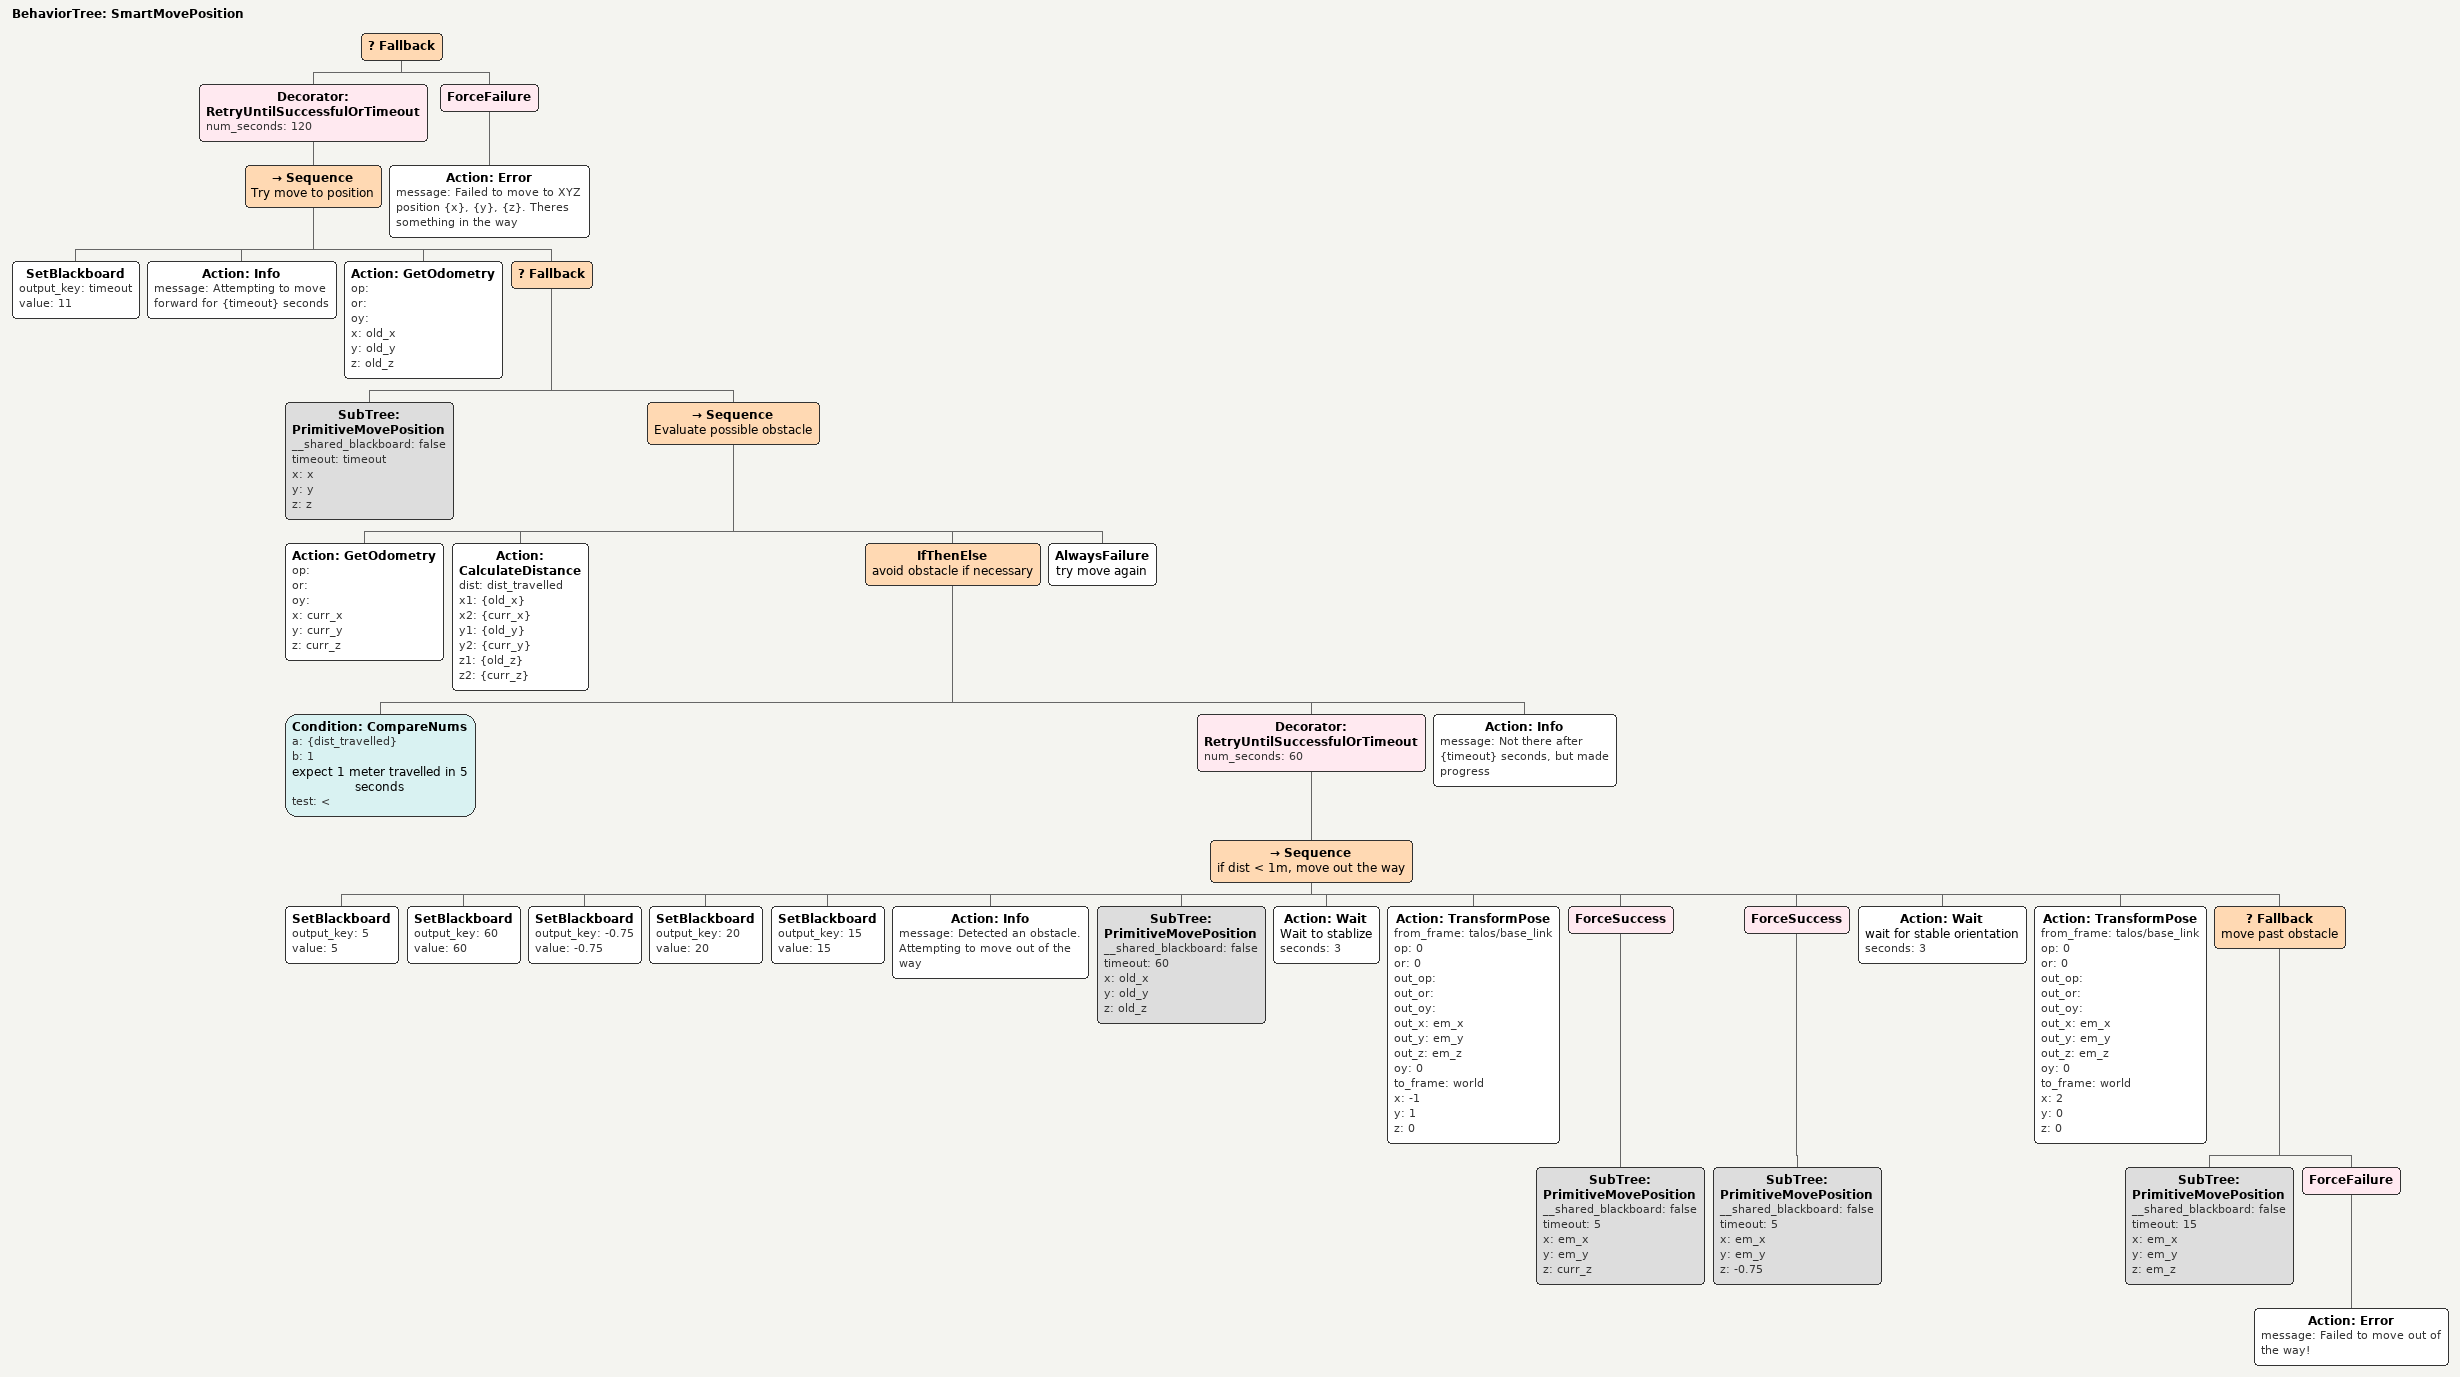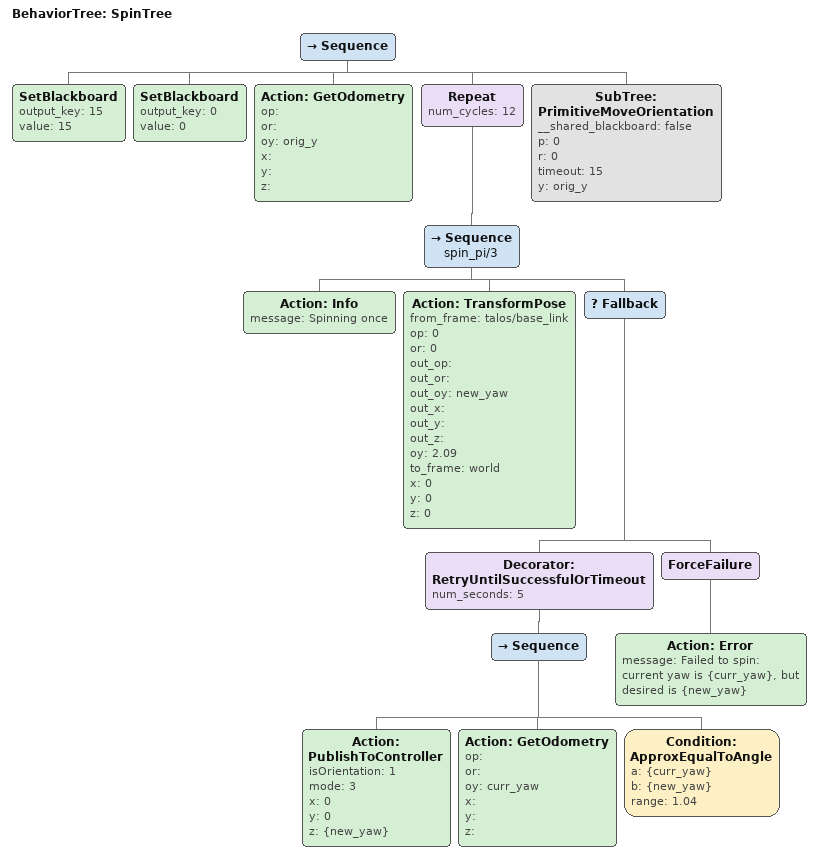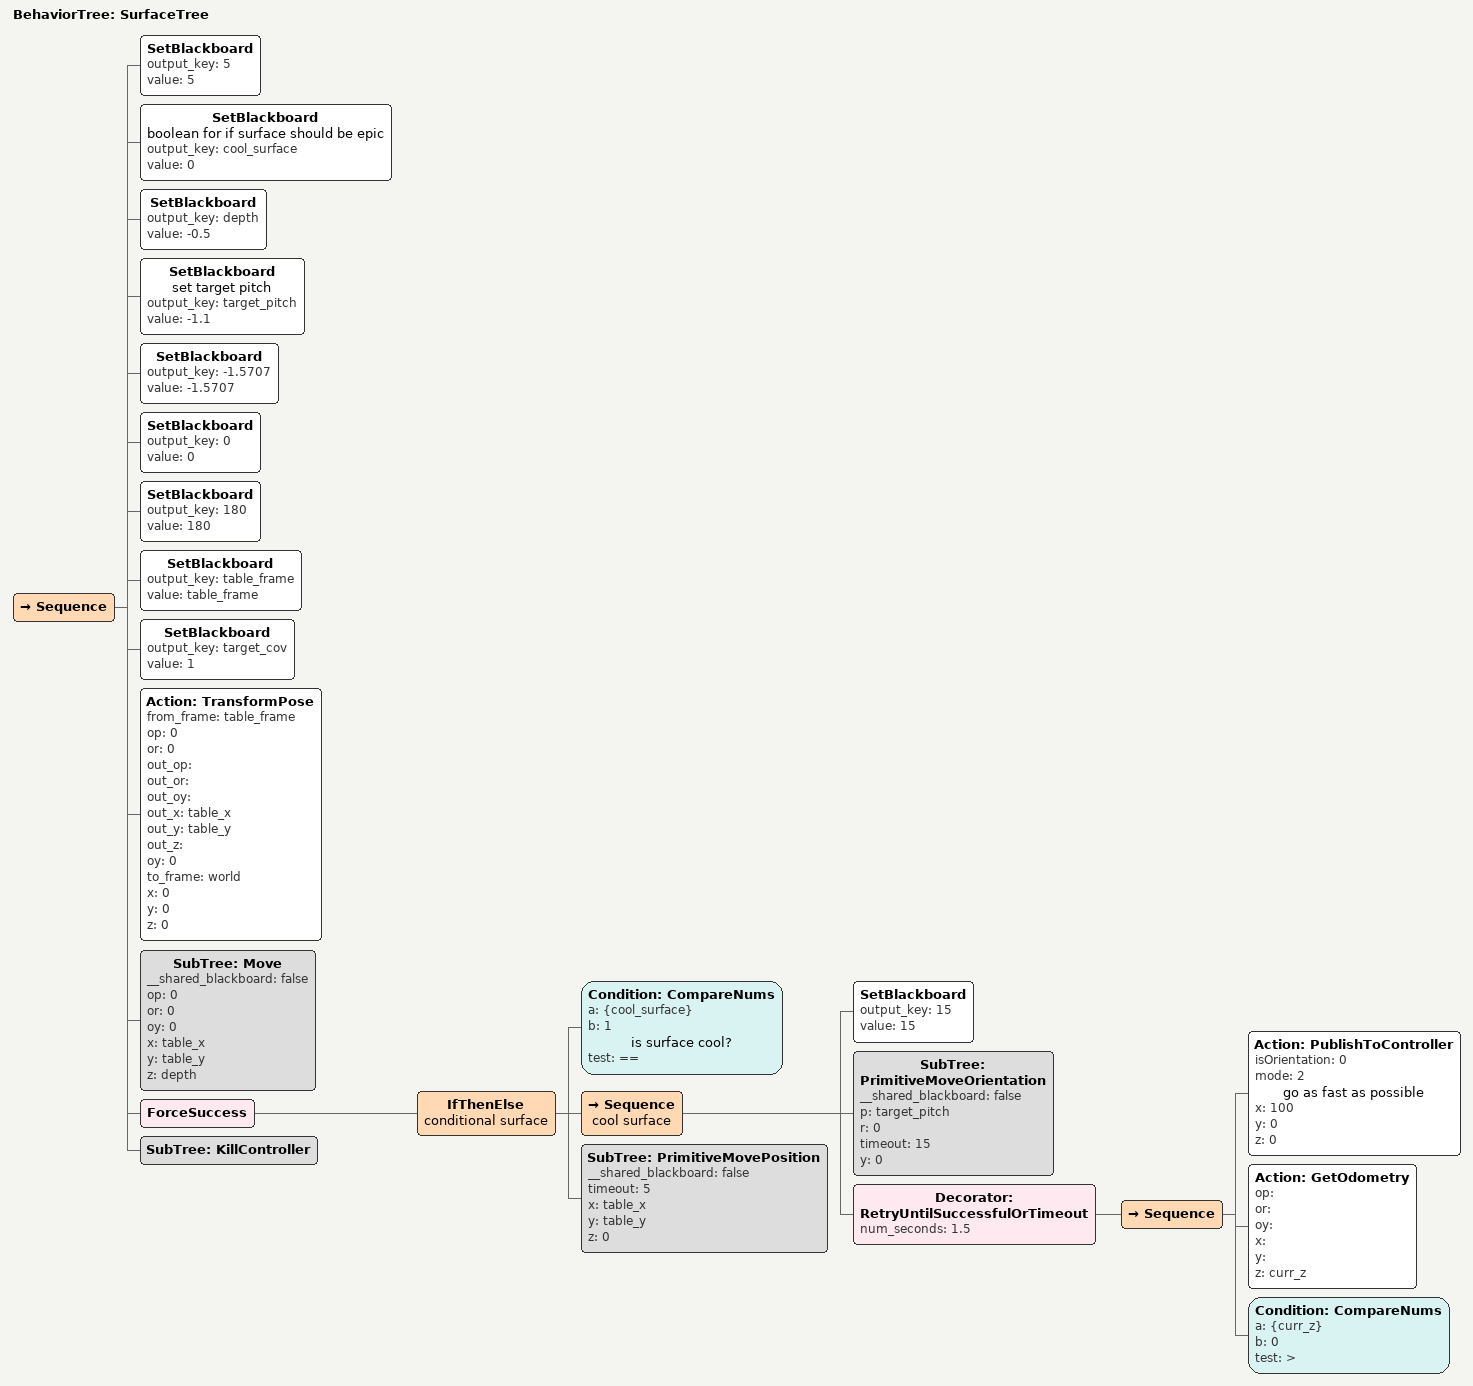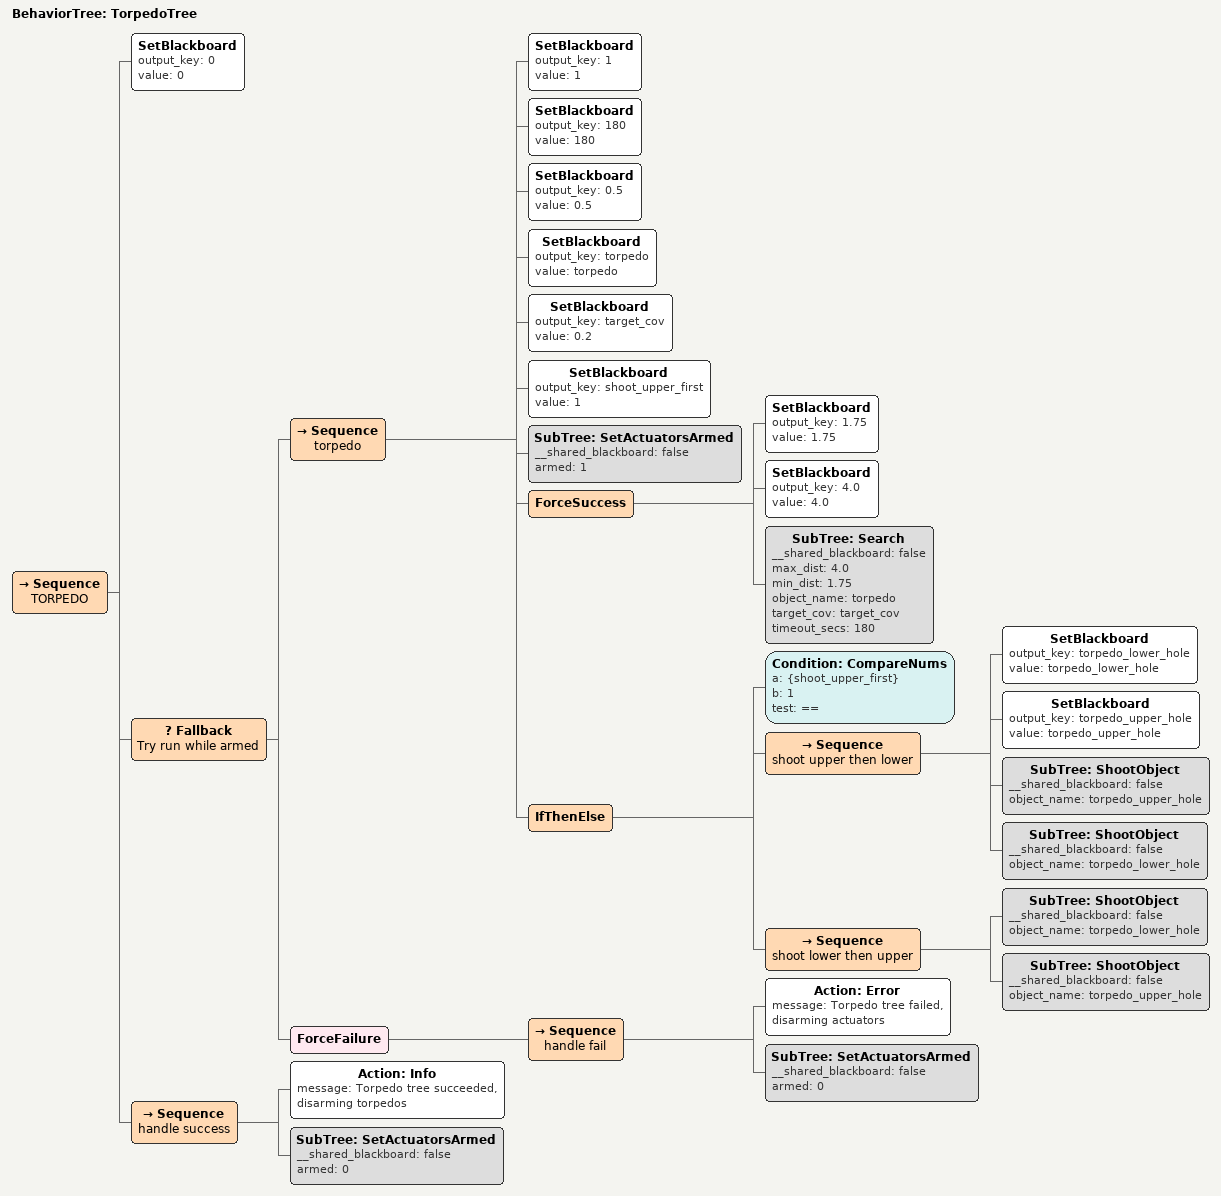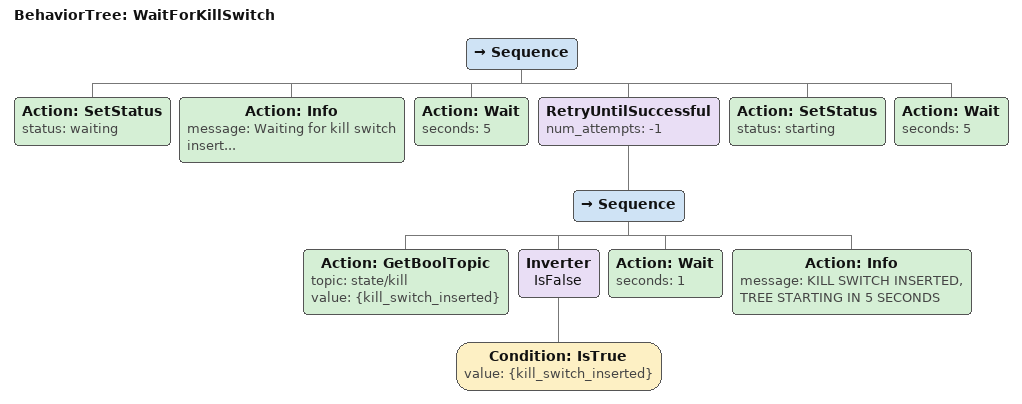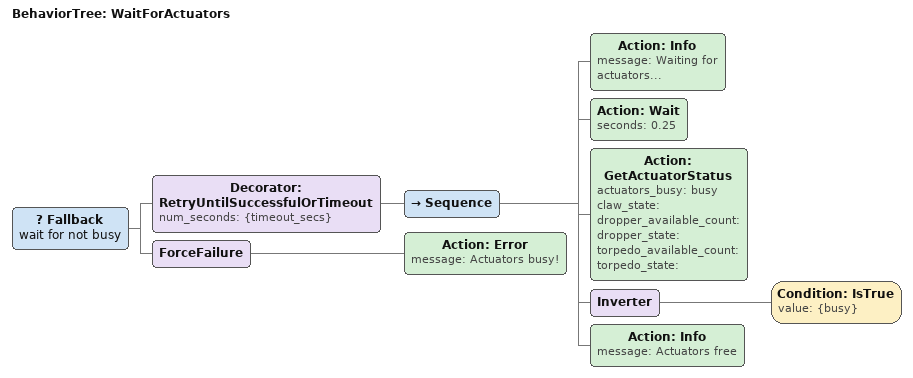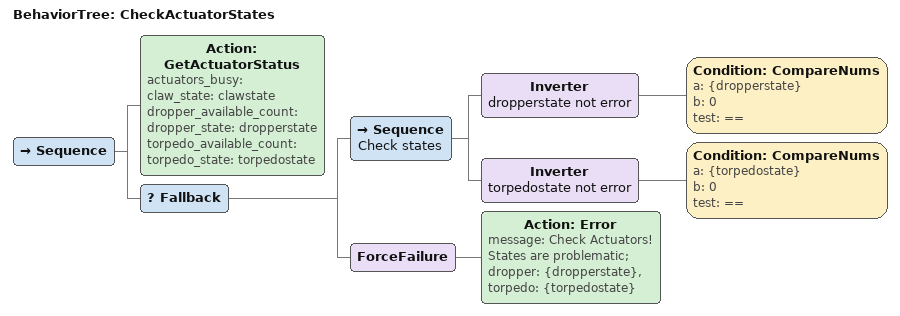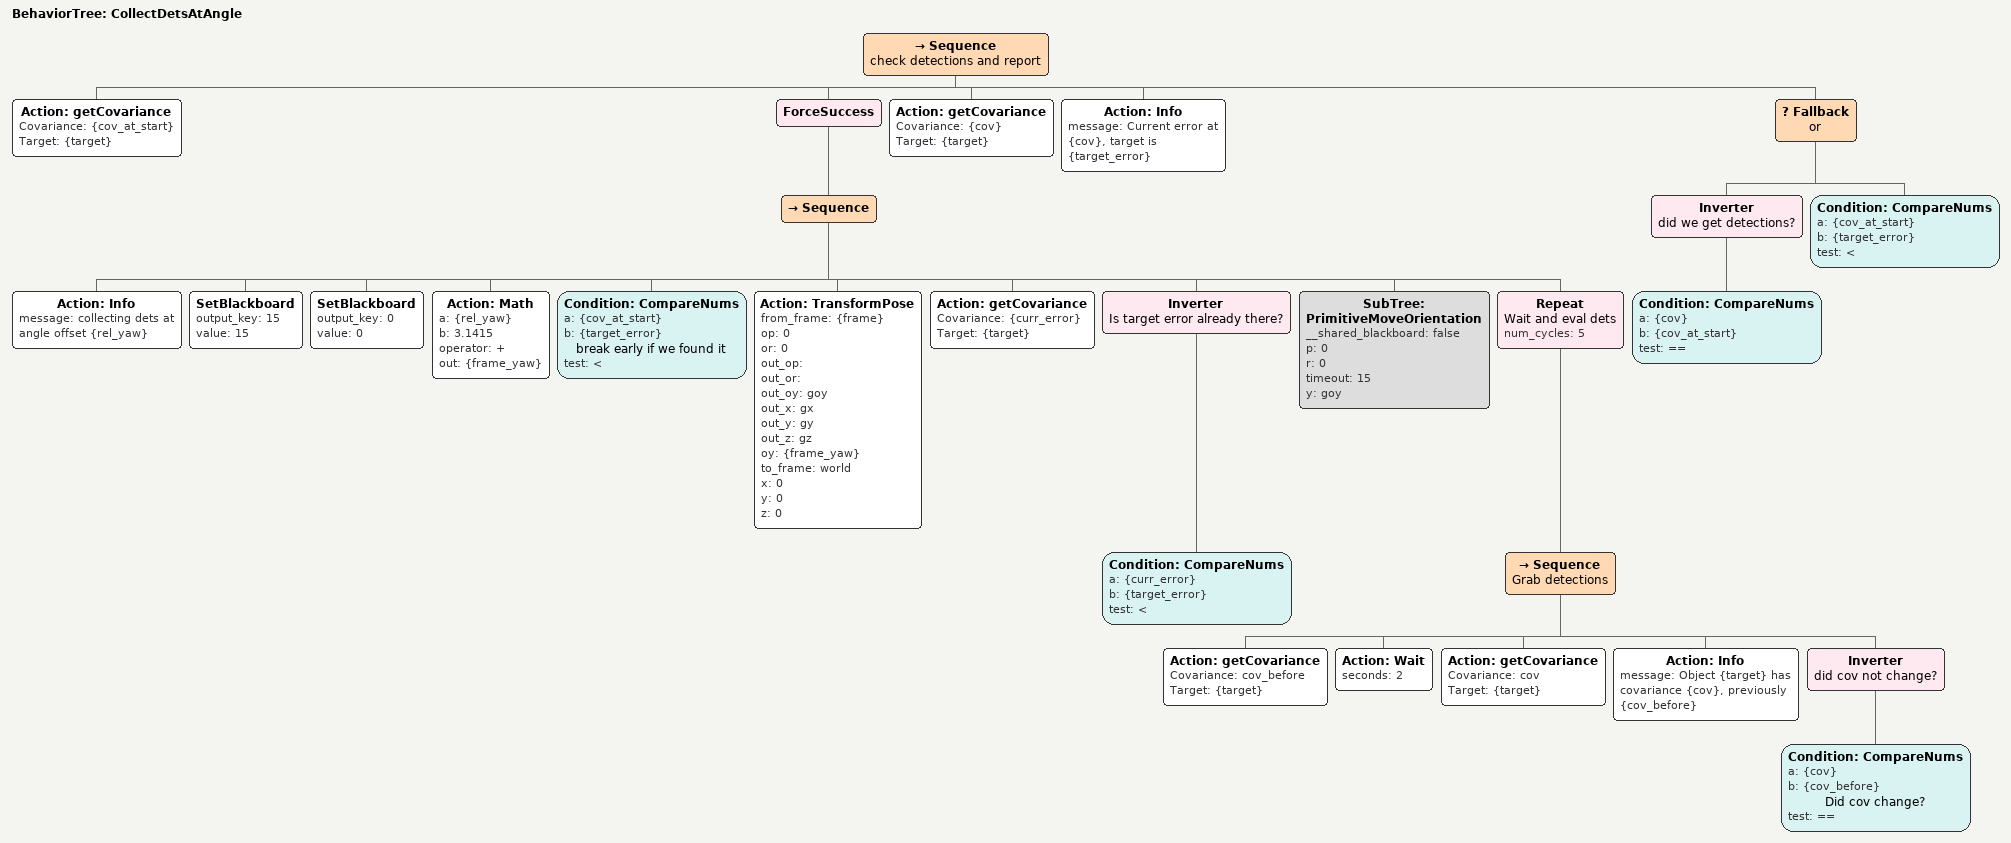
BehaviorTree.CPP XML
<BehaviorTree ID="SmartMovePosition">
    <Fallback>
        <Decorator ID="RetryUntilSuccessfulOrTimeout" num_seconds="120">
            <Sequence name="Try move to position">
                <SetBlackboard output_key="timeout" value="11"/>
                <Action ID="Info" message="Attempting to move forward for {timeout} seconds"/>
                <Action ID="GetOdometry" op="" or="" oy="" x="old_x" y="old_y" z="old_z"/>
                <Fallback>
                    <SubTree ID="PrimitiveMovePosition" __shared_blackboard="false" timeout="timeout" x="x" y="y" z="z"/>
                    <Sequence name="Evaluate possible obstacle">
                        <Action ID="GetOdometry" op="" or="" oy="" x="curr_x" y="curr_y" z="curr_z"/>
                        <Action ID="CalculateDistance" dist="dist_travelled" x1="{old_x}" x2="{curr_x}" y1="{old_y}" y2="{curr_y}" z1="{old_z}" z2="{curr_z}"/>
                        <IfThenElse name="avoid obstacle if necessary">
                            <Condition ID="CompareNums" a="{dist_travelled}" b="1" name="expect 1 meter travelled in 5 seconds" test="&lt;"/>
                            <Decorator ID="RetryUntilSuccessfulOrTimeout" num_seconds="60">
                                <Sequence name="if dist &lt; 1m, move out the way">
                                    <SetBlackboard output_key="5" value="5"/>
                                    <SetBlackboard output_key="60" value="60"/>
                                    <SetBlackboard output_key="-0.75" value="-0.75"/>
                                    <SetBlackboard output_key="20" value="20"/>
                                    <SetBlackboard output_key="15" value="15"/>
                                    <Action ID="Info" message="Detected an obstacle. Attempting to move out of the way"/>
                                    <SubTree ID="PrimitiveMovePosition" __shared_blackboard="false" timeout="60" x="old_x" y="old_y" z="old_z"/>
                                    <Action ID="Wait" name="Wait to stablize" seconds="3"/>
                                    <Action ID="TransformPose" from_frame="talos/base_link" op="0" or="0" out_op="" out_or="" out_oy="" out_x="em_x" out_y="em_y" out_z="em_z" oy="0" to_frame="world" x="-1" y="1" z="0"/>
                                    <ForceSuccess>
                                        <SubTree ID="PrimitiveMovePosition" __shared_blackboard="false" timeout="5" x="em_x" y="em_y" z="curr_z"/>
                                    </ForceSuccess>
                                    <ForceSuccess>
                                        <SubTree ID="PrimitiveMovePosition" __shared_blackboard="false" timeout="5" x="em_x" y="em_y" z="-0.75"/>
                                    </ForceSuccess>
                                    <Action ID="Wait" name="wait for stable orientation" seconds="3"/>
                                    <Action ID="TransformPose" from_frame="talos/base_link" op="0" or="0" out_op="" out_or="" out_oy="" out_x="em_x" out_y="em_y" out_z="em_z" oy="0" to_frame="world" x="2" y="0" z="0"/>
                                    <Fallback name="move past obstacle">
                                        <SubTree ID="PrimitiveMovePosition" __shared_blackboard="false" timeout="15" x="em_x" y="em_y" z="em_z"/>
                                        <ForceFailure>
                                            <Action ID="Error" message="Failed to move out of the way!"/>
                                        </ForceFailure>
                                    </Fallback>
                                </Sequence>
                            </Decorator>
                            <Action ID="Info" message="Not there after {timeout} seconds, but made progress"/>
                        </IfThenElse>
                        <AlwaysFailure name="try move again"/>
                    </Sequence>
                </Fallback>
            </Sequence>
        </Decorator>
        <ForceFailure>
            <Action ID="Error" message="Failed to move to XYZ position {x}, {y}, {z}. Theres something in the way"/>
        </ForceFailure>
    </Fallback>
</BehaviorTree>

<BehaviorTree ID="SpinTree">
    <Sequence>
        <SetBlackboard output_key="15" value="15"/>
        <SetBlackboard output_key="0" value="0"/>
        <Action ID="GetOdometry" op="" or="" oy="orig_y" x="" y="" z=""/>
        <Repeat num_cycles="12">
            <Sequence name="spin_pi/3">
                <Action ID="Info" message="Spinning once"/>
                <Action ID="TransformPose" from_frame="talos/base_link" op="0" or="0" out_op="" out_or="" out_oy="new_yaw" out_x="" out_y="" out_z="" oy="2.09" to_frame="world" x="0" y="0" z="0"/>
                <Fallback>
                    <Decorator ID="RetryUntilSuccessfulOrTimeout" num_seconds="5">
                        <Sequence>
                            <Action ID="PublishToController" isOrientation="1" mode="3" x="0" y="0" z="{new_yaw}"/>
                            <Action ID="GetOdometry" op="" or="" oy="curr_yaw" x="" y="" z=""/>
                            <Condition ID="ApproxEqualToAngle" a="{curr_yaw}" b="{new_yaw}" range="1.04"/>
                        </Sequence>
                    </Decorator>
                    <ForceFailure>
                        <Action ID="Error" message="Failed to spin: current yaw is {curr_yaw}, but desired is {new_yaw}"/>
                    </ForceFailure>
                </Fallback>
            </Sequence>
        </Repeat>
        <SubTree ID="PrimitiveMoveOrientation" __shared_blackboard="false" p="0" r="0" timeout="15" y="orig_y"/>
    </Sequence>
</BehaviorTree>

<BehaviorTree ID="SurfaceTree">
    <Sequence>
        <SetBlackboard output_key="5" value="5"/>
        <SetBlackboard name="boolean for if surface should be epic" output_key="cool_surface" value="0"/>
        <SetBlackboard output_key="depth" value="-0.5"/>
        <SetBlackboard name="set target pitch" output_key="target_pitch" value="-1.1"/>
        <SetBlackboard output_key="-1.5707" value="-1.5707"/>
        <SetBlackboard output_key="0" value="0"/>
        <SetBlackboard output_key="180" value="180"/>
        <SetBlackboard output_key="table_frame" value="table_frame"/>
        <SetBlackboard output_key="target_cov" value="1"/>
        <Action ID="TransformPose" from_frame="table_frame" op="0" or="0" out_op="" out_or="" out_oy="" out_x="table_x" out_y="table_y" out_z="" oy="0" to_frame="world" x="0" y="0" z="0"/>
        <SubTree ID="Move" __shared_blackboard="false" op="0" or="0" oy="0" x="table_x" y="table_y" z="depth"/>
        <ForceSuccess>
            <IfThenElse name="conditional surface">
                <Condition ID="CompareNums" a="{cool_surface}" b="1" name="is surface cool?" test="=="/>
                <Sequence name="cool surface">
                    <SetBlackboard output_key="15" value="15"/>
                    <SubTree ID="PrimitiveMoveOrientation" __shared_blackboard="false" p="target_pitch" r="0" timeout="15" y="0"/>
                    <Decorator ID="RetryUntilSuccessfulOrTimeout" num_seconds="1.5">
                        <Sequence>
                            <Action ID="PublishToController" isOrientation="0" mode="2" name="go as fast as possible" x="100" y="0" z="0"/>
                            <Action ID="GetOdometry" op="" or="" oy="" x="" y="" z="curr_z"/>
                            <Condition ID="CompareNums" a="{curr_z}" b="0" test=">"/>
                        </Sequence>
                    </Decorator>
                </Sequence>
                <SubTree ID="PrimitiveMovePosition" __shared_blackboard="false" timeout="5" x="table_x" y="table_y" z="0"/>
            </IfThenElse>
        </ForceSuccess>
        <SubTree ID="KillController"/>
    </Sequence>
</BehaviorTree>

<BehaviorTree ID="TorpedoTree">
    <Sequence name="TORPEDO">
        <SetBlackboard output_key="0" value="0"/>
        <Fallback name="Try run while armed">
            <Sequence name="torpedo">
                <SetBlackboard output_key="1" value="1"/>
                <SetBlackboard output_key="180" value="180"/>
                <SetBlackboard output_key="0.5" value="0.5"/>
                <SetBlackboard output_key="torpedo" value="torpedo"/>
                <SetBlackboard output_key="target_cov" value="0.2"/>
                <SetBlackboard output_key="shoot_upper_first" value="1"/>
                <SubTree ID="SetActuatorsArmed" __shared_blackboard="false" armed="1"/>
                <ForceSuccess>
                    <SetBlackboard output_key="1.75" value="1.75"/>
                    <SetBlackboard output_key="4.0" value="4.0"/>
                    <SubTree ID="Search" __shared_blackboard="false" max_dist="4.0" min_dist="1.75" object_name="torpedo" target_cov="target_cov" timeout_secs="180"/>
                </ForceSuccess>
                <IfThenElse>
                    <Condition ID="CompareNums" a="{shoot_upper_first}" b="1" test="=="/>
                    <Sequence name="shoot upper then lower">
                        <SetBlackboard output_key="torpedo_lower_hole" value="torpedo_lower_hole"/>
                        <SetBlackboard output_key="torpedo_upper_hole" value="torpedo_upper_hole"/>
                        <SubTree ID="ShootObject" __shared_blackboard="false" object_name="torpedo_upper_hole"/>
                        <SubTree ID="ShootObject" __shared_blackboard="false" object_name="torpedo_lower_hole"/>
                    </Sequence>
                    <Sequence name="shoot lower then upper">
                        <SubTree ID="ShootObject" __shared_blackboard="false" object_name="torpedo_lower_hole"/>
                        <SubTree ID="ShootObject" __shared_blackboard="false" object_name="torpedo_upper_hole"/>
                    </Sequence>
                </IfThenElse>
            </Sequence>
            <ForceFailure>
                <Sequence name="handle fail">
                    <Action ID="Error" message="Torpedo tree failed, disarming actuators"/>
                    <SubTree ID="SetActuatorsArmed" __shared_blackboard="false" armed="0"/>
                </Sequence>
            </ForceFailure>
        </Fallback>
        <Sequence name="handle success">
            <Action ID="Info" message="Torpedo tree succeeded, disarming torpedos"/>
            <SubTree ID="SetActuatorsArmed" __shared_blackboard="false" armed="0"/>
        </Sequence>
    </Sequence>
</BehaviorTree>

<BehaviorTree ID="WaitForKillSwitch">
    <Sequence>
        <Action ID="SetStatus" status="waiting"/>
        <Action ID="Info" message="Waiting for kill switch insert..."/>
        <Action ID="Wait" seconds="5"/>
        <RetryUntilSuccessful num_attempts="-1">
            <Sequence>
                <Action ID="GetBoolTopic" topic="state/kill" value="{kill_switch_inserted}"/>
                <Inverter name="IsFalse">
                    <Condition ID="IsTrue" value="{kill_switch_inserted}"/>
                </Inverter>
                <Action ID="Wait" seconds="1"/>
                <Action ID="Info" message="KILL SWITCH INSERTED, TREE STARTING IN 5 SECONDS"/>
            </Sequence>
        </RetryUntilSuccessful>
        <Action ID="SetStatus" status="starting"/>
        <Action ID="Wait" seconds="5"/>
    </Sequence>
</BehaviorTree>

<BehaviorTree ID="WaitForActuators">
    <Fallback name="wait for not busy">
        <Decorator ID="RetryUntilSuccessfulOrTimeout" num_seconds="{timeout_secs}">
            <Sequence>
                <Action ID="Info" message="Waiting for actuators..."/>
                <Action ID="Wait" seconds="0.25"/>
                <Action ID="GetActuatorStatus" actuators_busy="busy" claw_state="" dropper_available_count="" dropper_state="" torpedo_available_count="" torpedo_state=""/>
                <Inverter>
                    <Condition ID="IsTrue" value="{busy}"/>
                </Inverter>
                <Action ID="Info" message="Actuators free"/>
            </Sequence>
        </Decorator>
        <ForceFailure>
            <Action ID="Error" message="Actuators busy!"/>
        </ForceFailure>
    </Fallback>
</BehaviorTree>

<BehaviorTree ID="CheckActuatorStates">
    <Sequence>
        <Action ID="GetActuatorStatus" actuators_busy="" claw_state="clawstate" dropper_available_count="" dropper_state="dropperstate" torpedo_available_count="" torpedo_state="torpedostate"/>
        <Fallback>
            <Sequence name="Check states">
                <Inverter name="dropperstate not error">
                    <Condition ID="CompareNums" a="{dropperstate}" b="0" test="=="/>
                </Inverter>
                <Inverter name="torpedostate not error">
                    <Condition ID="CompareNums" a="{torpedostate}" b="0" test="=="/>
                </Inverter>
            </Sequence>
            <ForceFailure>
                <Action ID="Error" message="Check Actuators! States are problematic; dropper: {dropperstate}, torpedo: {torpedostate}"/>
            </ForceFailure>
        </Fallback>
    </Sequence>
</BehaviorTree>

<BehaviorTree ID="CollectDetsAtAngle">
    <Sequence name="check detections and report">
        <Action Covariance="{cov_at_start}" ID="getCovariance" Target="{target}"/>
        <ForceSuccess>
            <Sequence>
                <Action ID="Info" message="collecting dets at angle offset {rel_yaw}"/>
                <SetBlackboard output_key="15" value="15"/>
                <SetBlackboard output_key="0" value="0"/>
                <Action ID="Math" a="{rel_yaw}" b="3.1415" operator="+" out="{frame_yaw}"/>
                <Condition ID="CompareNums" a="{cov_at_start}" b="{target_error}" name="break early if we found it" test="&lt;"/>
                <Action ID="TransformPose" from_frame="{frame}" op="0" or="0" out_op="" out_or="" out_oy="goy" out_x="gx" out_y="gy" out_z="gz" oy="{frame_yaw}" to_frame="world" x="0" y="0" z="0"/>
                <Action Covariance="{curr_error}" ID="getCovariance" Target="{target}"/>
                <Inverter name="Is target error already there?">
                    <Condition ID="CompareNums" a="{curr_error}" b="{target_error}" test="&lt;"/>
                </Inverter>
                <SubTree ID="PrimitiveMoveOrientation" __shared_blackboard="false" p="0" r="0" timeout="15" y="goy"/>
                <Repeat name="Wait and eval dets" num_cycles="5">
                    <Sequence name="Grab detections">
                        <Action Covariance="cov_before" ID="getCovariance" Target="{target}"/>
                        <Action ID="Wait" seconds="2"/>
                        <Action Covariance="cov" ID="getCovariance" Target="{target}"/>
                        <Action ID="Info" message="Object {target} has covariance {cov}, previously {cov_before}"/>
                        <Inverter name="did cov not change?">
                            <Condition ID="CompareNums" a="{cov}" b="{cov_before}" name="Did cov change?" test="=="/>
                        </Inverter>
                    </Sequence>
                </Repeat>
            </Sequence>
        </ForceSuccess>
        <Action Covariance="{cov}" ID="getCovariance" Target="{target}"/>
        <Action ID="Info" message="Current error at {cov}, target is {target_error}"/>
        <Fallback name="or">
            <Inverter name="did we get detections?">
                <Condition ID="CompareNums" a="{cov}" b="{cov_at_start}" test="=="/>
            </Inverter>
            <Condition ID="CompareNums" a="{cov_at_start}" b="{target_error}" test="&lt;"/>
        </Fallback>
    </Sequence>
</BehaviorTree>
